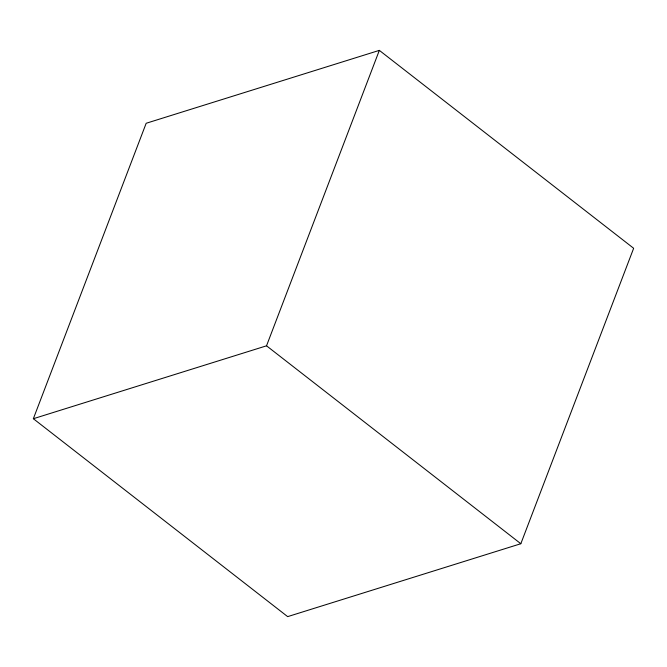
<?xml version="1.0" encoding="UTF-8"?>
<svg xmlns="http://www.w3.org/2000/svg" width="667" height="667" viewBox="0 0 667 667"><rect width="100%" height="100%" fill="white"/><g stroke="black" fill="none" stroke-linecap="round" stroke-linejoin="round"><path stroke-width="1" d="M33.35 418.718L146.173 123.27L379.34 50.375L633.65 248.282L520.827 543.73L287.66 616.625L33.35 418.718L266.525 345.814L379.34 50.375M266.525 345.814L520.827 543.73"/></g></svg>
